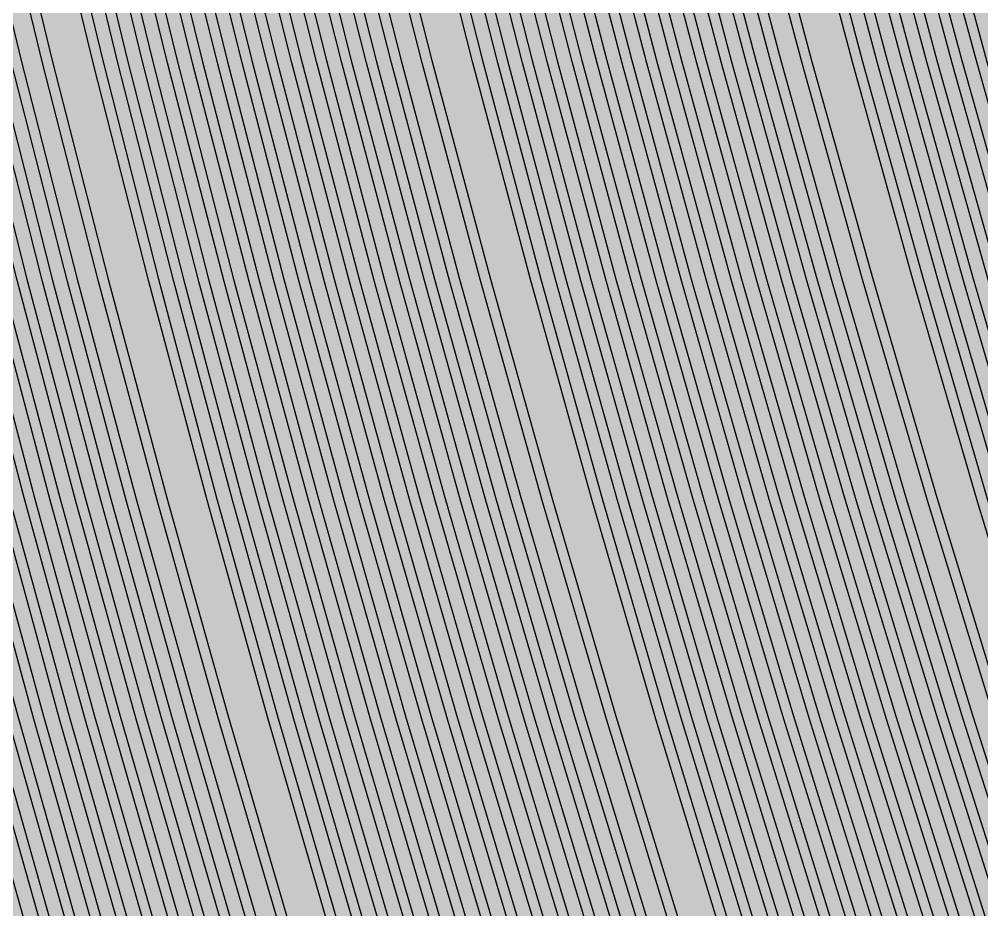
# Model space of a CAD drawing. Header units: metres. Extents: x -7231 to 10969, y -37556 to 1873.
# Drawn here: x 3292.5 to 3486.2, y -1058.2 to -878.9 of the extents above; entities that cross this region are included whole.
import ezdxf

# ---------------------------------------------------------------- set-up
doc = ezdxf.new("R2010")
doc.units = ezdxf.units.M
doc.layers.add('Metal1', color=4, linetype='CONTINUOUS')
doc.layers.add('Polyimide', color=7, linetype='CONTINUOUS')

msp = doc.modelspace()

# ---------------------------------------------------------------- hatches: boundary and pattern name
at = {"layer": 'Polyimide'}
msp.add_hatch(color=7, dxfattribs=at).paths.add_polyline_path([(4065.69, -468), (4066.67, -501.99), (4068.51, -535.99), (4071.41, -569.99), (4075.54, -603.99), (4081.04, -637.99), (4088.01, -671.99), (4096.52, -705.98), (4106.62, -739.98), (4118.33, -773.98), (4131.63, -807.98), (4146.49, -841.98), (4162.87, -875.98), (4180.68, -909.97), (4199.83, -943.97), (4220.22, -977.97), (4241.73, -1011.97), (4264.21, -1045.97), (4287.52, -1079.96), (4311.51, -1113.96), (4336.01, -1147.96), (4360.86, -1181.96), (4385.88, -1215.96), (4410.89, -1249.96), (4435.74, -1283.95), (4460.24, -1317.95), (4484.23, -1351.95), (4507.54, -1385.95), (4530.02, -1419.95), (4551.53, -1453.94), (4571.92, -1487.94), (4591.07, -1521.94), (4608.88, -1555.94), (4625.26, -1589.94), (4640.12, -1623.94), (4653.42, -1657.93), (4665.13, -1691.93), (4675.23, -1725.93), (4683.74, -1759.93), (4690.71, -1793.93), (4696.21, -1827.93), (4700.34, -1861.92), (4703.24, -1895.92), (4705.08, -1929.92), (4706.06, -1963.92), (4706.44, -1997.92), (4706.5, -2031.91), (4706.5, -4793.02), (4709.95, -4838.39), (4720.22, -4882.71), (4737.08, -4924.98), (4760.13, -4964.2), (4788.85, -4999.49), (4822.58, -5030.03), (4860.53, -5055.12), (4901.85, -5074.18), (4901.85, -5074.18), (4970.68, -5105.23), (5034.7, -5145.26), (5092.76, -5193.54), (5143.8, -5249.19), (5186.89, -5311.2), (5221.24, -5378.44), (5246.23, -5449.69), (5261.41, -5523.66), (5266.5, -5599), (5261.41, -5674.34), (5246.23, -5748.31), (5221.24, -5819.56), (5186.89, -5886.8), (5143.8, -5948.81), (5092.76, -6004.46), (5034.7, -6052.74), (4970.68, -6092.77), (4901.85, -6123.82), (4860.53, -6142.88), (4822.58, -6167.97), (4788.85, -6198.51), (4760.13, -6233.8), (4737.08, -6273.02), (4720.22, -6315.29), (4709.95, -6359.61), (4706.5, -6404.98), (4706.5, -9221.52), (4709.95, -9266.88), (4720.22, -9311.21), (4737.08, -9353.47), (4760.13, -9392.7), (4788.85, -9427.98), (4822.58, -9458.52), (4860.53, -9483.61), (4901.85, -9502.67), (4970.68, -9533.72), (5034.7, -9573.75), (5092.76, -9622.03), (5143.8, -9677.68), (5186.89, -9739.69), (5221.24, -9806.94), (5246.23, -9878.19), (5261.41, -9952.16), (5266.5, -10027.49), (5261.41, -10102.83), (5246.23, -10176.8), (5221.24, -10248.05), (5186.89, -10315.3), (5143.8, -10377.31), (5092.76, -10432.96), (5034.7, -10481.24), (4970.68, -10521.27), (4901.85, -10552.32), (4860.53, -10571.38), (4822.58, -10596.46), (4788.85, -10627), (4760.13, -10662.29), (4737.08, -10701.52), (4720.22, -10743.78), (4709.95, -10788.1), (4706.5, -10833.47), (4706.5, -13650.01), (4709.95, -13695.38), (4720.22, -13739.7), (4737.08, -13781.96), (4760.13, -13821.19), (4788.85, -13856.48), (4822.58, -13887.02), (4860.53, -13912.11), (4901.85, -13931.17), (4970.68, -13962.22), (5034.7, -14002.25), (5092.76, -14050.53), (5143.8, -14106.18), (5186.89, -14168.19), (5221.24, -14235.43), (5246.23, -14306.68), (5261.41, -14380.65), (5266.5, -14455.99), (5261.41, -14531.33), (5246.23, -14605.29), (5221.24, -14676.55), (5186.89, -14743.79), (5143.8, -14805.8), (5092.76, -14861.45), (5034.7, -14909.73), (4970.68, -14949.76), (4901.85, -14980.81), (4860.53, -14999.87), (4822.58, -15024.96), (4788.85, -15055.5), (4760.13, -15090.79), (4737.08, -15130.01), (4720.22, -15172.27), (4709.95, -15216.6), (4706.5, -15261.97), (4706.5, -15455.99), (4720.95, -15750.04), (4764.14, -16041.26), (4835.68, -16326.84), (4934.86, -16604.04), (5060.74, -16870.18), (5212.09, -17122.7), (5387.47, -17359.17), (5585.18, -17577.31), (5803.32, -17775.02), (6039.79, -17950.4), (6292.31, -18101.75), (6558.45, -18227.63), (6835.65, -18326.81), (7121.23, -18398.34), (7412.45, -18441.54), (7706.5, -18455.99), (9969.01, -18455.99), (10047.42, -18459.84), (10125.08, -18471.36), (10201.23, -18490.44), (10275.15, -18516.89), (10346.12, -18550.45), (10413.46, -18590.81), (10476.52, -18637.58), (10534.69, -18690.3), (10587.41, -18748.47), (10634.18, -18811.53), (10674.54, -18878.87), (10708.11, -18949.84), (10734.56, -19023.76), (10753.63, -19099.92), (10765.15, -19177.58), (10769.01, -19255.99), (10769.01, -20895.8), (10730.24, -20951.41), (10694.6, -21009.08), (10662.21, -21068.63), (10633.17, -21129.89), (10607.55, -21192.66), (10585.45, -21256.74), (10566.93, -21321.96), (10552.05, -21388.09), (10540.84, -21454.95), (10533.35, -21522.33), (10529.6, -21590.02), (10529.6, -21657.81), (10533.35, -21725.5), (10540.84, -21792.87), (10552.05, -21859.73), (10566.93, -21925.87), (10585.45, -21991.08), (10607.55, -22055.17), (10633.17, -22117.94), (10662.21, -22179.19), (10694.6, -22238.74), (10730.24, -22296.41), (10769.01, -22352.03), (10769.01, -32454.24), (10728.74, -32510.49), (10691.72, -32568.92), (10658.05, -32629.35), (10627.85, -32691.58), (10601.2, -32755.42), (10578.21, -32820.67), (10558.93, -32887.1), (10543.44, -32954.52), (10531.77, -33022.71), (10523.97, -33091.44), (10520.07, -33160.51), (10520.07, -33229.69), (10523.97, -33298.75), (10531.77, -33367.49), (10543.44, -33435.67), (10558.93, -33503.09), (10578.21, -33569.53), (10601.2, -33634.77), (10627.85, -33698.61), (10658.05, -33760.85), (10691.72, -33821.28), (10728.74, -33879.71), (10769.01, -33935.96), (10769.01, -36556), (10765.15, -36634.41), (10753.63, -36712.07), (10734.56, -36788.23), (10708.11, -36862.15), (10674.54, -36933.12), (10634.18, -37000.46), (10587.41, -37063.51), (10534.69, -37121.69), (10476.52, -37174.41), (10413.46, -37221.18), (10346.12, -37261.54), (10275.15, -37295.1), (10201.23, -37321.55), (10125.08, -37340.63), (10047.42, -37352.15), (9969.01, -37356), (-6231.01, -37356), (-6309.42, -37352.15), (-6387.08, -37340.63), (-6463.23, -37321.55), (-6537.15, -37295.1), (-6608.12, -37261.54), (-6675.46, -37221.18), (-6738.52, -37174.41), (-6796.69, -37121.69), (-6849.41, -37063.51), (-6896.18, -37000.46), (-6936.54, -36933.12), (-6970.11, -36862.15), (-6996.56, -36788.23), (-7015.63, -36712.07), (-7027.15, -36634.41), (-7031.01, -36556), (-7031.01, -33936), (-6990.74, -33879.75), (-6953.7, -33821.31), (-6920.03, -33760.88), (-6889.82, -33698.64), (-6863.18, -33634.8), (-6840.18, -33569.55), (-6820.9, -33503.11), (-6805.4, -33435.69), (-6793.74, -33367.49), (-6785.94, -33298.75), (-6782.03, -33229.68), (-6782.03, -33160.5), (-6785.94, -33091.43), (-6793.74, -33022.69), (-6805.4, -32954.5), (-6820.9, -32887.07), (-6840.18, -32820.63), (-6863.18, -32755.39), (-6889.82, -32691.54), (-6920.03, -32629.3), (-6953.7, -32568.87), (-6990.74, -32510.43), (-7031.01, -32454.18), (-7031.01, -22364.83), (-6990.74, -22308.58), (-6953.7, -22250.14), (-6920.03, -22189.71), (-6889.82, -22127.47), (-6863.18, -22063.62), (-6840.18, -21998.38), (-6820.9, -21931.94), (-6805.4, -21864.51), (-6793.74, -21796.32), (-6785.94, -21727.58), (-6782.03, -21658.51), (-6782.03, -21589.33), (-6785.94, -21520.26), (-6793.74, -21451.52), (-6805.4, -21383.32), (-6820.9, -21315.9), (-6840.18, -21249.46), (-6863.18, -21184.21), (-6889.82, -21120.37), (-6920.03, -21058.13), (-6953.7, -20997.7), (-6990.74, -20939.26), (-7031.01, -20883.01), (-7031.01, -19255.99), (-7027.15, -19177.58), (-7015.63, -19099.92), (-6996.56, -19023.76), (-6970.11, -18949.84), (-6936.54, -18878.87), (-6896.18, -18811.53), (-6849.41, -18748.47), (-6796.69, -18690.3), (-6738.52, -18637.58), (-6675.46, -18590.81), (-6608.12, -18550.45), (-6537.15, -18516.89), (-6463.23, -18490.44), (-6387.08, -18471.36), (-6309.42, -18459.84), (-6231.01, -18455.99), (-3968.5, -18455.99), (-3674.45, -18441.54), (-3383.23, -18398.34), (-3097.65, -18326.81), (-2820.45, -18227.63), (-2554.31, -18101.75), (-2301.79, -17950.4), (-2065.32, -17775.02), (-1847.18, -17577.31), (-1649.47, -17359.17), (-1474.09, -17122.7), (-1322.74, -16870.18), (-1196.86, -16604.04), (-1097.68, -16326.84), (-1026.14, -16041.26), (-982.95, -15750.04), (-968.5, -15455.99), (-968.5, -15261.97), (-971.95, -15216.6), (-982.22, -15172.27), (-999.08, -15130.01), (-1022.13, -15090.79), (-1050.85, -15055.5), (-1084.58, -15024.96), (-1122.53, -14999.87), (-1163.85, -14980.81), (-1232.68, -14949.76), (-1296.7, -14909.73), (-1354.76, -14861.45), (-1405.8, -14805.8), (-1448.89, -14743.79), (-1483.24, -14676.55), (-1508.23, -14605.29), (-1523.41, -14531.33), (-1528.5, -14455.99), (-1523.41, -14380.65), (-1508.23, -14306.68), (-1483.24, -14235.43), (-1448.89, -14168.19), (-1405.8, -14106.18), (-1354.76, -14050.53), (-1296.7, -14002.25), (-1232.68, -13962.22), (-1163.85, -13931.17), (-1122.53, -13912.11), (-1084.58, -13887.02), (-1050.85, -13856.48), (-1022.13, -13821.19), (-999.08, -13781.96), (-982.22, -13739.7), (-971.95, -13695.38), (-968.5, -13650.01), (-968.5, -12309.64), (-971.95, -12264.27), (-982.22, -12219.94), (-999.08, -12177.68), (-1022.13, -12138.46), (-1050.85, -12103.17), (-1084.58, -12072.63), (-1122.53, -12047.54), (-1163.85, -12028.48), (-1232.68, -11997.43), (-1296.7, -11957.4), (-1354.76, -11909.12), (-1405.8, -11853.47), (-1448.89, -11791.46), (-1483.24, -11724.22), (-1508.23, -11652.96), (-1523.41, -11579), (-1528.5, -11503.66), (-1523.41, -11428.32), (-1508.23, -11354.35), (-1483.24, -11283.1), (-1448.89, -11215.86), (-1405.8, -11153.85), (-1354.76, -11098.2), (-1296.7, -11049.92), (-1232.68, -11009.89), (-1163.85, -10978.84), (-1122.53, -10959.78), (-1084.58, -10934.69), (-1050.85, -10904.15), (-1022.13, -10868.86), (-999.08, -10829.63), (-982.22, -10787.37), (-971.95, -10743.05), (-968.5, -10697.68), (-968.5, -9357.31), (-971.95, -9311.94), (-982.22, -9267.62), (-999.08, -9225.35), (-1022.13, -9186.13), (-1050.85, -9150.84), (-1084.58, -9120.3), (-1122.53, -9095.21), (-1163.85, -9076.15), (-1163.85, -9076.15), (-1232.68, -9045.1), (-1296.7, -9005.07), (-1354.76, -8956.79), (-1405.8, -8901.14), (-1448.89, -8839.13), (-1483.24, -8771.89), (-1508.23, -8700.64), (-1523.41, -8626.67), (-1528.5, -8551.33), (-1523.41, -8475.99), (-1508.23, -8402.02), (-1483.24, -8330.77), (-1448.89, -8263.53), (-1405.8, -8201.52), (-1354.76, -8145.87), (-1296.7, -8097.59), (-1232.68, -8057.56), (-1163.85, -8026.51), (-1163.85, -8026.51), (-1122.53, -8007.45), (-1084.58, -7982.36), (-1050.85, -7951.82), (-1022.13, -7916.53), (-999.08, -7877.31), (-982.22, -7835.04), (-971.95, -7790.72), (-968.5, -7745.35), (-968.5, -6404.98), (-971.95, -6359.61), (-982.22, -6315.29), (-999.08, -6273.02), (-1022.13, -6233.8), (-1050.85, -6198.51), (-1084.58, -6167.97), (-1122.53, -6142.88), (-1163.85, -6123.82), (-1163.85, -6123.82), (-1232.68, -6092.77), (-1296.7, -6052.74), (-1354.76, -6004.46), (-1405.8, -5948.81), (-1448.89, -5886.8), (-1483.24, -5819.56), (-1508.23, -5748.31), (-1523.41, -5674.34), (-1528.5, -5599), (-1523.41, -5523.66), (-1508.23, -5449.69), (-1483.24, -5378.44), (-1448.89, -5311.2), (-1405.8, -5249.19), (-1354.76, -5193.54), (-1296.7, -5145.26), (-1232.68, -5105.23), (-1163.85, -5074.18), (-1163.85, -5074.18), (-1122.53, -5055.12), (-1084.58, -5030.03), (-1050.85, -4999.49), (-1022.13, -4964.2), (-999.08, -4924.98), (-982.22, -4882.71), (-971.95, -4838.39), (-968.5, -4793.02), (-968.5, -2031.91), (-968.44, -1997.92), (-968.06, -1963.92), (-967.05, -1929.92), (-965.18, -1895.92), (-962.22, -1861.92), (-958.01, -1827.93), (-952.41, -1793.93), (-945.31, -1759.93), (-936.64, -1725.93), (-926.35, -1691.93), (-914.43, -1657.93), (-900.88, -1623.94), (-885.74, -1589.94), (-869.05, -1555.94), (-850.91, -1521.94), (-831.4, -1487.94), (-810.63, -1453.94), (-788.72, -1419.95), (-765.82, -1385.95), (-742.07, -1351.95), (-717.63, -1317.95), (-692.67, -1283.95), (-667.36, -1249.96), (-641.88, -1215.96), (-616.39, -1181.96), (-591.08, -1147.96), (-566.12, -1113.96), (-541.68, -1079.96), (-517.93, -1045.97), (-495.03, -1011.97), (-473.12, -977.97), (-452.35, -943.97), (-432.84, -909.97), (-414.7, -875.98), (-398.01, -841.98), (-382.87, -807.98), (-369.32, -773.98), (-357.4, -739.98), (-347.11, -705.98), (-338.44, -671.99), (-331.34, -637.99), (-325.74, -603.99), (-321.53, -569.99), (-318.57, -535.99), (-316.7, -501.99), (-315.69, -468), (-315.31, -434), (-315.25, -400), (-315.25, 401), (-315.25, 451), (-315.25, 1644), (-270.25, 1644), (-270.03, 1637.13), (-269.35, 1630.29), (-268.23, 1623.52), (-266.67, 1616.82), (-264.68, 1610.25), (-262.26, 1603.82), (-259.42, 1597.56), (-256.18, 1591.5), (-252.55, 1585.67), (-248.55, 1580.08), (-244.19, 1574.77), (-239.5, 1569.75), (-234.48, 1565.06), (-229.17, 1560.7), (-223.58, 1556.7), (-217.75, 1553.07), (-211.69, 1549.83), (-205.43, 1546.99), (-199, 1544.57), (-192.43, 1542.58), (-185.73, 1541.02), (-178.96, 1539.9), (-172.12, 1539.22), (-165.25, 1539), (-158.38, 1539.22), (-151.54, 1539.9), (-144.77, 1541.02), (-138.07, 1542.58), (-131.5, 1544.57), (-125.07, 1546.99), (-118.81, 1549.83), (-112.75, 1553.07), (-106.92, 1556.7), (-101.33, 1560.7), (-96.02, 1565.06), (-91, 1569.75), (-86.31, 1574.77), (-81.95, 1580.08), (-77.95, 1585.67), (-74.32, 1591.5), (-71.08, 1597.56), (-68.24, 1603.82), (-65.82, 1610.25), (-63.83, 1616.82), (-62.27, 1623.52), (-61.15, 1630.29), (-60.47, 1637.13), (-60.25, 1644), (1853, 1644), (1853, 1573), (3815.25, 1573), (3815.46, 1579.54), (3816.11, 1586.05), (3817.17, 1592.51), (3818.66, 1598.88), (3820.56, 1605.14), (3822.86, 1611.27), (3825.56, 1617.23), (3828.65, 1623), (3832.1, 1628.56), (3835.91, 1633.88), (3840.07, 1638.93), (3844.54, 1643.71), (3849.32, 1648.18), (3854.37, 1652.34), (3859.69, 1656.15), (3865.25, 1659.6), (3871.02, 1662.69), (3876.98, 1665.39), (3883.11, 1667.69), (3889.37, 1669.59), (3895.74, 1671.08), (3902.2, 1672.14), (3908.71, 1672.79), (3915.25, 1673), (3921.79, 1672.79), (3928.3, 1672.14), (3934.76, 1671.08), (3941.13, 1669.59), (3947.39, 1667.69), (3953.52, 1665.39), (3959.48, 1662.69), (3965.25, 1659.6), (3970.81, 1656.15), (3976.13, 1652.34), (3981.18, 1648.18), (3985.96, 1643.71), (3990.43, 1638.93), (3994.59, 1633.88), (3998.4, 1628.56), (4001.85, 1623), (4004.94, 1617.23), (4007.64, 1611.27), (4009.94, 1605.14), (4011.84, 1598.88), (4013.33, 1592.51), (4014.39, 1586.05), (4015.04, 1579.54), (4015.25, 1573), (4065.25, 1573), (4065.25, 451), (4065.25, 401), (4065.25, -400), (4065.31, -434), (4065.69, -468)])

# ---------------------------------------------------------------- linework, layer by layer
at = {"layer": 'Metal1'}
for points in [[(3189.64, -403.09), (3195.16, -447.1), (3201.18, -491.11), (3207.68, -535.12), (3214.68, -579.12), (3222.19, -623.13), (3230.19, -667.14), (3238.7, -711.15), (3247.72, -755.16), (3257.26, -799.16), (3267.32, -843.17), (3277.9, -887.18), (3289, -931.19), (3300.65, -975.2), (3312.83, -1019.2), (3325.55, -1063.21), (3338.82, -1107.22), (3352.65, -1151.23), (3367.05, -1195.24), (3382.01, -1239.24), (3397.55, -1283.25), (3413.67, -1327.26), (3430.38, -1371.27), (3447.68, -1415.28)], [(3451.56, -1416.02), (3434.17, -1371.99), (3417.38, -1327.96), (3401.18, -1283.93), (3385.57, -1239.9), (3370.54, -1195.87), (3356.08, -1151.84), (3342.18, -1107.81), (3328.84, -1063.78), (3316.05, -1019.75), (3303.82, -975.72), (3292.12, -931.69), (3280.96, -887.66), (3270.33, -843.63), (3260.22, -799.6), (3250.64, -755.57), (3241.58, -711.54), (3233.02, -667.51), (3224.98, -623.48), (3217.44, -579.45), (3210.41, -535.42), (3203.87, -491.39), (3197.83, -447.36), (3192.28, -403.33)], [(3194.27, -403.09), (3199.81, -447.1), (3205.85, -491.11), (3212.38, -535.11), (3219.42, -579.12), (3226.95, -623.13), (3234.99, -667.14), (3243.54, -711.15), (3252.6, -755.15), (3262.18, -799.16), (3272.27, -843.17), (3282.9, -887.18), (3294.05, -931.19), (3305.75, -975.2), (3317.98, -1019.2), (3330.76, -1063.21), (3344.09, -1107.22), (3357.98, -1151.23), (3372.43, -1195.24), (3387.46, -1239.24), (3403.06, -1283.25), (3419.25, -1327.26), (3436.03, -1371.27), (3453.42, -1415.28)], [(3190.52, -447.1), (3196.5, -491.11), (3202.98, -535.12), (3209.95, -579.12), (3217.42, -623.13), (3225.39, -667.14), (3233.87, -711.15), (3242.85, -755.16), (3252.35, -799.16), (3262.36, -843.17), (3272.89, -887.18), (3283.95, -931.19), (3295.54, -975.2), (3307.67, -1019.21), (3320.34, -1063.21), (3333.56, -1107.22), (3347.33, -1151.23), (3361.66, -1195.24), (3376.56, -1239.25), (3392.03, -1283.25), (3408.08, -1327.26), (3424.72, -1371.27), (3441.95, -1415.28)], [(3445.83, -1416.02), (3428.51, -1371.99), (3411.79, -1327.96), (3395.66, -1283.93), (3380.12, -1239.9), (3365.15, -1195.87), (3350.75, -1151.84), (3336.91, -1107.81), (3323.63, -1063.78), (3310.9, -1019.75), (3298.71, -975.72), (3287.07, -931.69), (3275.95, -887.66), (3265.37, -843.63), (3255.31, -799.6), (3245.77, -755.57), (3236.74, -711.54), (3228.22, -667.51), (3220.22, -623.48), (3212.71, -579.45), (3205.7, -535.42), (3199.2, -491.39), (3193.18, -447.36)], [(3434.36, -1416.02), (3417.19, -1371.99), (3400.62, -1327.96), (3384.63, -1283.93), (3369.22, -1239.9), (3354.38, -1195.87), (3340.1, -1151.84), (3326.38, -1107.81), (3313.21, -1063.78), (3300.59, -1019.75), (3288.51, -975.72), (3276.96, -931.69), (3265.95, -887.66), (3255.45, -843.63), (3245.48, -799.6), (3236.02, -755.57), (3227.07, -711.54), (3218.63, -667.51), (3210.69, -623.48), (3203.25, -579.45), (3196.3, -535.42), (3189.85, -491.39)], [(3191.83, -491.11), (3198.28, -535.12), (3205.22, -579.12), (3212.66, -623.13), (3220.59, -667.14), (3229.03, -711.15), (3237.98, -755.16), (3247.43, -799.17), (3257.4, -843.17), (3267.89, -887.18), (3278.9, -931.19), (3290.44, -975.2), (3302.52, -1019.21), (3315.13, -1063.21), (3328.29, -1107.22), (3342.01, -1151.23), (3356.27, -1195.24), (3371.11, -1239.25), (3386.51, -1283.25), (3402.49, -1327.26), (3419.06, -1371.27), (3436.22, -1415.28)], [(3440.09, -1416.02), (3422.85, -1371.99), (3406.2, -1327.96), (3390.15, -1283.93), (3374.67, -1239.9), (3359.76, -1195.87), (3345.42, -1151.84), (3331.65, -1107.81), (3318.42, -1063.78), (3305.75, -1019.75), (3293.61, -975.72), (3282.02, -931.69), (3270.95, -887.66), (3260.41, -843.63), (3250.39, -799.6), (3240.89, -755.57), (3231.9, -711.54), (3223.43, -667.51), (3215.45, -623.48), (3207.98, -579.45), (3201, -535.42), (3194.52, -491.39)], [(3188.88, -535.12), (3195.76, -579.13), (3203.13, -623.13), (3211, -667.14), (3219.36, -711.15), (3228.23, -755.16), (3237.6, -799.17), (3247.49, -843.18), (3257.88, -887.18), (3268.8, -931.19), (3280.24, -975.2), (3292.21, -1019.21), (3304.72, -1063.22), (3317.76, -1107.22), (3331.36, -1151.23), (3345.5, -1195.24), (3360.21, -1239.25), (3375.48, -1283.26), (3391.32, -1327.27), (3407.74, -1371.27), (3424.75, -1415.28)], [(3428.63, -1416.02), (3411.53, -1371.99), (3395.03, -1327.96), (3379.11, -1283.93), (3363.76, -1239.9), (3348.99, -1195.87), (3334.77, -1151.84), (3321.12, -1107.81), (3308.01, -1063.78), (3295.44, -1019.75), (3283.41, -975.72), (3271.91, -931.69), (3260.94, -887.66), (3250.49, -843.63), (3240.56, -799.6), (3231.14, -755.57), (3222.23, -711.54), (3213.83, -667.51), (3205.92, -623.48), (3198.51, -579.45), (3191.6, -535.42)], [(3193.58, -535.12), (3200.49, -579.13), (3207.89, -623.13), (3215.8, -667.14), (3224.2, -711.15), (3233.1, -755.16), (3242.52, -799.17), (3252.44, -843.17), (3262.89, -887.18), (3273.85, -931.19), (3285.34, -975.2), (3297.37, -1019.21), (3309.93, -1063.22), (3323.03, -1107.22), (3336.68, -1151.23), (3350.89, -1195.24), (3365.66, -1239.25), (3380.99, -1283.26), (3396.91, -1327.26), (3413.4, -1371.27), (3430.49, -1415.28)], [(3457.3, -1416.02), (3439.83, -1371.99), (3422.97, -1327.96), (3406.7, -1283.93), (3391.02, -1239.9), (3375.92, -1195.87), (3361.4, -1151.84), (3347.44, -1107.81), (3334.05, -1063.78), (3321.21, -1019.75), (3308.92, -975.72), (3297.17, -931.69), (3285.96, -887.66), (3275.29, -843.63), (3265.14, -799.6), (3255.51, -755.57), (3246.41, -711.54), (3237.82, -667.51), (3229.74, -623.48), (3222.17, -579.45), (3215.11, -535.42)], [(3217.08, -535.11), (3224.15, -579.12), (3231.71, -623.13), (3239.79, -667.14), (3248.37, -711.15), (3257.47, -755.15), (3267.09, -799.16), (3277.23, -843.17), (3287.9, -887.18), (3299.11, -931.19), (3310.85, -975.19), (3323.13, -1019.2), (3335.97, -1063.21), (3349.35, -1107.22), (3363.3, -1151.23), (3377.82, -1195.23), (3392.91, -1239.24), (3408.58, -1283.25), (3424.84, -1327.26), (3441.69, -1371.27), (3459.15, -1415.27)], [(3463.03, -1416.02), (3445.49, -1371.99), (3428.56, -1327.96), (3412.22, -1283.93), (3396.47, -1239.9), (3381.31, -1195.87), (3366.73, -1151.84), (3352.71, -1107.81), (3339.26, -1063.78), (3326.36, -1019.75), (3314.02, -975.72), (3302.22, -931.69), (3290.97, -887.66), (3280.24, -843.63), (3270.05, -799.6), (3260.39, -755.57), (3251.25, -711.54), (3242.62, -667.51), (3234.51, -623.48), (3226.91, -579.45), (3219.81, -535.42)], [(3221.79, -535.11), (3228.88, -579.12), (3236.48, -623.13), (3244.59, -667.14), (3253.21, -711.15), (3262.34, -755.15), (3272, -799.16), (3282.19, -843.17), (3292.91, -887.18), (3304.16, -931.19), (3315.95, -975.19), (3328.29, -1019.2), (3341.17, -1063.21), (3354.62, -1107.22), (3368.63, -1151.22), (3383.21, -1195.23), (3398.36, -1239.24), (3414.1, -1283.25), (3430.43, -1327.26), (3447.35, -1371.26), (3464.88, -1415.27)], [(3469.52, -1416.02), (3451.95, -1371.99), (3434.99, -1327.96), (3418.63, -1283.93), (3402.85, -1239.9), (3387.67, -1195.87), (3373.06, -1151.84), (3359.02, -1107.81), (3345.54, -1063.78), (3332.62, -1019.75), (3320.26, -975.72), (3308.44, -931.69), (3297.17, -887.66), (3286.43, -843.63), (3276.22, -799.6), (3266.54, -755.57), (3257.38, -711.54), (3248.74, -667.51), (3240.61, -623.48), (3233, -579.45), (3225.89, -535.42)], [(3227.87, -535.11), (3234.97, -579.12), (3242.58, -623.13), (3250.7, -667.14), (3259.34, -711.14), (3268.49, -755.15), (3278.17, -799.16), (3288.37, -843.17), (3299.11, -887.18), (3310.38, -931.18), (3322.19, -975.19), (3334.55, -1019.2), (3347.46, -1063.21), (3360.93, -1107.22), (3374.96, -1151.22), (3389.56, -1195.23), (3404.74, -1239.24), (3420.51, -1283.25), (3436.86, -1327.26), (3453.82, -1371.26), (3471.38, -1415.27)], [(3478.55, -1416.02), (3461.1, -1371.99), (3444.25, -1327.96), (3428, -1283.93), (3412.33, -1239.9), (3397.25, -1195.87), (3382.74, -1151.84), (3368.79, -1107.81), (3355.41, -1063.78), (3342.58, -1019.75), (3330.3, -975.72), (3318.56, -931.69), (3307.36, -887.66), (3296.69, -843.63), (3286.56, -799.6), (3276.94, -755.57), (3267.84, -711.54), (3259.26, -667.51), (3251.19, -623.48), (3243.63, -579.45), (3236.57, -535.42)], [(3238.54, -535.11), (3245.6, -579.12), (3253.16, -623.13), (3261.23, -667.14), (3269.8, -711.15), (3278.9, -755.15), (3288.51, -799.16), (3298.64, -843.17), (3309.3, -887.18), (3320.5, -931.19), (3332.23, -975.19), (3344.5, -1019.2), (3357.32, -1063.21), (3370.7, -1107.22), (3384.64, -1151.23), (3399.14, -1195.23), (3414.22, -1239.24), (3429.88, -1283.25), (3446.12, -1327.26), (3462.96, -1371.27), (3480.4, -1415.27)], [(3484.28, -1416.02), (3466.76, -1371.99), (3449.84, -1327.96), (3433.52, -1283.93), (3417.78, -1239.9), (3402.63, -1195.87), (3388.06, -1151.84), (3374.06, -1107.81), (3360.62, -1063.78), (3347.73, -1019.75), (3335.4, -975.72), (3323.61, -931.69), (3312.36, -887.66), (3301.65, -843.63), (3291.47, -799.6), (3281.81, -755.57), (3272.68, -711.54), (3264.06, -667.51), (3255.96, -623.48), (3248.36, -579.45), (3241.27, -535.42)], [(3243.25, -535.11), (3250.33, -579.12), (3257.92, -623.13), (3266.03, -667.14), (3274.64, -711.15), (3283.77, -755.15), (3293.42, -799.16), (3303.6, -843.17), (3314.31, -887.18), (3325.55, -931.19), (3337.33, -975.19), (3349.65, -1019.2), (3362.53, -1063.21), (3375.97, -1107.22), (3389.96, -1151.22), (3404.53, -1195.23), (3419.67, -1239.24), (3435.39, -1283.25), (3451.71, -1327.26), (3468.62, -1371.26), (3486.14, -1415.27)], [(3490.02, -1416.02), (3472.42, -1371.99), (3455.43, -1327.96), (3439.03, -1283.93), (3423.23, -1239.9), (3408.02, -1195.87), (3393.39, -1151.84), (3379.32, -1107.81), (3365.82, -1063.78), (3352.89, -1019.75), (3340.5, -975.72), (3328.66, -931.69), (3317.37, -887.66), (3306.61, -843.63), (3296.39, -799.6), (3286.69, -755.57), (3277.51, -711.54), (3268.86, -667.51), (3260.72, -623.48), (3253.09, -579.45), (3245.97, -535.42)], [(3247.95, -535.11), (3255.06, -579.12), (3262.69, -623.13), (3270.82, -667.14), (3279.47, -711.14), (3288.64, -755.15), (3298.34, -799.16), (3308.56, -843.17), (3319.31, -887.18), (3330.6, -931.18), (3342.43, -975.19), (3354.81, -1019.2), (3367.74, -1063.21), (3381.23, -1107.22), (3395.29, -1151.22), (3409.92, -1195.23), (3425.12, -1239.24), (3440.91, -1283.25), (3457.3, -1327.26), (3474.28, -1371.26), (3491.87, -1415.27)], [(3495.75, -1416.03), (3478.08, -1372), (3461.01, -1327.97), (3444.55, -1283.94), (3428.69, -1239.91), (3413.41, -1195.87), (3398.71, -1151.84), (3384.59, -1107.81), (3371.03, -1063.78), (3358.04, -1019.75), (3345.6, -975.72), (3333.71, -931.69), (3322.37, -887.66), (3311.57, -843.63), (3301.3, -799.6), (3291.56, -755.57), (3282.35, -711.54), (3273.66, -667.51), (3265.48, -623.48), (3257.82, -579.45), (3250.67, -535.42)], [(3252.65, -535.11), (3259.8, -579.12), (3267.45, -623.13), (3275.62, -667.14), (3284.31, -711.14), (3293.52, -755.15), (3303.25, -799.16), (3313.51, -843.17), (3324.31, -887.18), (3335.65, -931.18), (3347.53, -975.19), (3359.96, -1019.2), (3372.95, -1063.21), (3386.5, -1107.21), (3400.61, -1151.22), (3415.3, -1195.23), (3430.57, -1239.24), (3446.43, -1283.25), (3462.88, -1327.25), (3479.94, -1371.26), (3497.6, -1415.27)], [(3501.48, -1416.03), (3483.74, -1372), (3466.6, -1327.97), (3450.07, -1283.94), (3434.14, -1239.91), (3418.8, -1195.88), (3404.04, -1151.85), (3389.85, -1107.82), (3376.24, -1063.79), (3363.19, -1019.75), (3350.7, -975.72), (3338.77, -931.69), (3327.38, -887.66), (3316.53, -843.63), (3306.22, -799.6), (3296.44, -755.57), (3287.18, -711.54), (3278.46, -667.51), (3270.25, -623.48), (3262.56, -579.45), (3255.38, -535.42)], [(3257.35, -535.11), (3264.53, -579.12), (3272.22, -623.13), (3280.42, -667.14), (3289.14, -711.14), (3298.39, -755.15), (3308.17, -799.16), (3318.47, -843.17), (3329.32, -887.17), (3340.7, -931.18), (3352.63, -975.19), (3365.11, -1019.2), (3378.16, -1063.21), (3391.76, -1107.21), (3405.94, -1151.22), (3420.69, -1195.23), (3436.02, -1239.24), (3451.95, -1283.24), (3468.47, -1327.25), (3485.6, -1371.26), (3503.33, -1415.27)], [(3507.22, -1416.03), (3489.4, -1372), (3472.19, -1327.97), (3455.59, -1283.94), (3439.59, -1239.91), (3424.18, -1195.88), (3409.36, -1151.85), (3395.12, -1107.82), (3381.45, -1063.79), (3368.35, -1019.76), (3355.81, -975.73), (3343.82, -931.7), (3332.38, -887.67), (3321.49, -843.63), (3311.13, -799.6), (3301.31, -755.57), (3292.02, -711.54), (3283.25, -667.51), (3275.01, -623.48), (3267.29, -579.45), (3260.08, -535.42)], [(3262.05, -535.11), (3269.26, -579.12), (3276.98, -623.13), (3285.22, -667.13), (3293.98, -711.14), (3303.26, -755.15), (3313.08, -799.16), (3323.43, -843.17), (3334.32, -887.17), (3345.75, -931.18), (3357.73, -975.19), (3370.27, -1019.2), (3383.36, -1063.2), (3397.03, -1107.21), (3411.26, -1151.22), (3426.07, -1195.23), (3441.47, -1239.24), (3457.46, -1283.24), (3474.06, -1327.25), (3491.25, -1371.26), (3509.07, -1415.27)], [(3512.95, -1416.03), (3495.06, -1372), (3477.78, -1327.97), (3461.11, -1283.94), (3445.04, -1239.91), (3429.57, -1195.88), (3414.69, -1151.85), (3400.39, -1107.82), (3386.66, -1063.79), (3373.5, -1019.76), (3360.91, -975.73), (3348.87, -931.7), (3337.38, -887.67), (3326.44, -843.64), (3316.05, -799.61), (3306.18, -755.57), (3296.85, -711.54), (3288.05, -667.51), (3279.78, -623.48), (3272.02, -579.45), (3264.78, -535.42)], [(3266.75, -535.11), (3273.99, -579.12), (3281.74, -623.13), (3290.02, -667.13), (3298.81, -711.14), (3308.14, -755.15), (3317.99, -799.16), (3328.39, -843.16), (3339.32, -887.17), (3350.8, -931.18), (3362.83, -975.19), (3375.42, -1019.2), (3388.57, -1063.2), (3402.29, -1107.21), (3416.59, -1151.22), (3431.46, -1195.23), (3446.92, -1239.23), (3462.98, -1283.24), (3479.64, -1327.25), (3496.91, -1371.26), (3514.8, -1415.27)], [(3518.69, -1416.03), (3500.71, -1372), (3483.36, -1327.97), (3466.63, -1283.94), (3450.49, -1239.91), (3434.96, -1195.88), (3420.01, -1151.85), (3405.65, -1107.82), (3391.87, -1063.79), (3378.66, -1019.76), (3366.01, -975.73), (3353.92, -931.7), (3342.39, -887.67), (3331.4, -843.64), (3320.96, -799.61), (3311.06, -755.58), (3301.69, -711.55), (3292.85, -667.52), (3284.54, -623.48), (3276.75, -579.45), (3269.48, -535.42)], [(3271.46, -535.11), (3278.72, -579.12), (3286.51, -623.13), (3294.82, -667.13), (3303.65, -711.14), (3313.01, -755.15), (3322.91, -799.16), (3333.35, -843.16), (3344.32, -887.17), (3355.85, -931.18), (3367.93, -975.19), (3380.57, -1019.19), (3393.78, -1063.2), (3407.56, -1107.21), (3421.91, -1151.22), (3436.85, -1195.23), (3452.37, -1239.23), (3468.5, -1283.24), (3485.23, -1327.25), (3502.57, -1371.26), (3520.53, -1415.26)], [(3524.42, -1416.03), (3506.37, -1372), (3488.95, -1327.97), (3472.14, -1283.94), (3455.94, -1239.91), (3440.34, -1195.88), (3425.34, -1151.85), (3410.92, -1107.82), (3397.08, -1063.79), (3383.81, -1019.76), (3371.11, -975.73), (3358.97, -931.7), (3347.39, -887.67), (3336.36, -843.64), (3325.88, -799.61), (3315.93, -755.58), (3306.53, -711.55), (3297.65, -667.52), (3289.3, -623.49), (3281.48, -579.46), (3274.18, -535.42)], [(3276.16, -535.11), (3283.45, -579.12), (3291.27, -623.12), (3299.61, -667.13), (3308.48, -711.14), (3317.89, -755.15), (3327.82, -799.16), (3338.3, -843.16), (3349.33, -887.17), (3360.9, -931.18), (3373.04, -975.19), (3385.73, -1019.19), (3398.99, -1063.2), (3412.82, -1107.21), (3427.23, -1151.22), (3442.23, -1195.22), (3457.83, -1239.23), (3474.02, -1283.24), (3490.82, -1327.25), (3508.23, -1371.26), (3526.27, -1415.26)], [(3530.15, -1416.03), (3512.03, -1372), (3494.54, -1327.97), (3477.66, -1283.94), (3461.4, -1239.91), (3445.73, -1195.88), (3430.66, -1151.85), (3416.18, -1107.82), (3402.29, -1063.79), (3388.96, -1019.76), (3376.21, -975.73), (3364.02, -931.7), (3352.39, -887.67), (3341.32, -843.64), (3330.79, -799.61), (3320.81, -755.58), (3311.36, -711.55), (3302.45, -667.52), (3294.07, -623.49), (3286.22, -579.46), (3278.88, -535.43)], [(3280.86, -535.11), (3288.19, -579.12), (3296.04, -623.12), (3304.41, -667.13), (3313.32, -711.14), (3322.76, -755.15), (3332.74, -799.15), (3343.26, -843.16), (3354.33, -887.17), (3365.95, -931.18), (3378.14, -975.18), (3390.88, -1019.19), (3404.2, -1063.2), (3418.09, -1107.21), (3432.56, -1151.22), (3447.62, -1195.22), (3463.28, -1239.23), (3479.53, -1283.24), (3496.4, -1327.25), (3513.89, -1371.25), (3532, -1415.26)], [(3535.89, -1416.04), (3517.69, -1372.01), (3500.13, -1327.97), (3483.18, -1283.94), (3466.85, -1239.91), (3451.12, -1195.88), (3435.99, -1151.85), (3421.45, -1107.82), (3407.49, -1063.79), (3394.12, -1019.76), (3381.31, -975.73), (3369.08, -931.7), (3357.4, -887.67), (3346.28, -843.64), (3335.71, -799.61), (3325.68, -755.58), (3316.2, -711.55), (3307.25, -667.52), (3298.83, -623.49), (3290.95, -579.46), (3283.59, -535.43)], [(3285.56, -535.11), (3292.92, -579.12), (3300.8, -623.12), (3309.21, -667.13), (3318.15, -711.14), (3327.63, -755.15), (3337.65, -799.15), (3348.22, -843.16), (3359.33, -887.17), (3371.01, -931.18), (3383.24, -975.18), (3396.04, -1019.19), (3409.4, -1063.2), (3423.35, -1107.21), (3437.88, -1151.21), (3453.01, -1195.22), (3468.73, -1239.23), (3485.05, -1283.24), (3501.99, -1327.24), (3519.55, -1371.25), (3537.73, -1415.26)], [(3541.62, -1416.04), (3523.35, -1372.01), (3505.71, -1327.98), (3488.7, -1283.95), (3472.3, -1239.92), (3456.51, -1195.88), (3441.31, -1151.85), (3426.71, -1107.82), (3412.7, -1063.79), (3399.27, -1019.76), (3386.42, -975.73), (3374.13, -931.7), (3362.4, -887.67), (3351.24, -843.64), (3340.62, -799.61), (3330.55, -755.58), (3321.03, -711.55), (3312.05, -667.52), (3303.6, -623.49), (3295.68, -579.46), (3288.29, -535.43)], [(3290.26, -535.11), (3297.65, -579.11), (3305.56, -623.12), (3314.01, -667.13), (3322.99, -711.14), (3332.51, -755.14), (3342.57, -799.15), (3353.18, -843.16), (3364.34, -887.17), (3376.06, -931.18), (3388.34, -975.18), (3401.19, -1019.19), (3414.61, -1063.2), (3428.62, -1107.21), (3443.21, -1151.21), (3458.39, -1195.22), (3474.18, -1239.23), (3490.57, -1283.24), (3507.58, -1327.24), (3525.2, -1371.25), (3543.46, -1415.26)], [(3547.36, -1416.04), (3529.01, -1372.01), (3511.3, -1327.98), (3494.22, -1283.95), (3477.75, -1239.92), (3461.89, -1195.89), (3446.64, -1151.86), (3431.98, -1107.82), (3417.91, -1063.79), (3404.43, -1019.76), (3391.52, -975.73), (3379.18, -931.7), (3367.41, -887.67), (3356.19, -843.64), (3345.54, -799.61), (3335.43, -755.58), (3325.87, -711.55), (3316.85, -667.52), (3308.36, -623.49), (3300.41, -579.46), (3292.99, -535.43)], [(3294.96, -535.11), (3302.38, -579.11), (3310.33, -623.12), (3318.81, -667.13), (3327.82, -711.14), (3337.38, -755.14), (3347.48, -799.15), (3358.13, -843.16), (3369.34, -887.17), (3381.11, -931.17), (3393.44, -975.18), (3406.34, -1019.19), (3419.82, -1063.2), (3433.88, -1107.2), (3448.53, -1151.21), (3463.78, -1195.22), (3479.63, -1239.23), (3496.09, -1283.23), (3513.16, -1327.24), (3530.86, -1371.25), (3549.2, -1415.26)], [(3553.85, -1416.04), (3535.48, -1372.01), (3517.74, -1327.98), (3500.62, -1283.95), (3484.13, -1239.92), (3468.25, -1195.89), (3452.97, -1151.86), (3438.29, -1107.83), (3424.2, -1063.79), (3410.69, -1019.76), (3397.76, -975.73), (3385.4, -931.7), (3373.61, -887.67), (3362.38, -843.64), (3351.7, -799.61), (3341.58, -755.58), (3332, -711.55), (3322.96, -667.52), (3314.47, -623.49), (3306.5, -579.46), (3299.07, -535.43)], [(3301.04, -535.11), (3308.47, -579.11), (3316.43, -623.12), (3324.93, -667.13), (3333.96, -711.14), (3343.53, -755.14), (3353.65, -799.15), (3364.32, -843.16), (3375.54, -887.17), (3387.33, -931.17), (3399.68, -975.18), (3412.6, -1019.19), (3426.1, -1063.2), (3440.19, -1107.2), (3454.86, -1151.21), (3470.13, -1195.22), (3486.01, -1239.23), (3502.49, -1283.23), (3519.6, -1327.24), (3537.33, -1371.25), (3555.69, -1415.26)], [(3562.87, -1416.04), (3544.62, -1372.01), (3527, -1327.98), (3510, -1283.95), (3493.61, -1239.91), (3477.83, -1195.88), (3462.65, -1151.85), (3448.06, -1107.82), (3434.06, -1063.79), (3420.64, -1019.76), (3407.8, -975.73), (3395.52, -931.7), (3383.8, -887.67), (3372.64, -843.64), (3362.04, -799.61), (3351.98, -755.58), (3342.46, -711.55), (3333.49, -667.52), (3325.04, -623.49), (3317.13, -579.46), (3309.75, -535.43)], [(3311.72, -535.11), (3319.1, -579.11), (3327.01, -623.12), (3335.45, -667.13), (3344.42, -711.14), (3353.93, -755.15), (3363.99, -799.15), (3374.59, -843.16), (3385.74, -887.17), (3397.45, -931.18), (3409.72, -975.18), (3422.56, -1019.19), (3435.97, -1063.2), (3449.96, -1107.21), (3464.54, -1151.21), (3479.72, -1195.22), (3495.49, -1239.23), (3511.87, -1283.24), (3528.86, -1327.24), (3546.47, -1371.25), (3564.72, -1415.26)], [(3568.61, -1416.04), (3550.28, -1372.01), (3532.58, -1327.98), (3515.51, -1283.95), (3499.06, -1239.92), (3483.22, -1195.89), (3467.97, -1151.85), (3453.33, -1107.82), (3439.27, -1063.79), (3425.8, -1019.76), (3412.9, -975.73), (3400.57, -931.7), (3388.81, -887.67), (3377.6, -843.64), (3366.95, -799.61), (3356.85, -755.58), (3347.3, -711.55), (3338.29, -667.52), (3329.81, -623.49), (3321.86, -579.46), (3314.45, -535.43)], [(3316.42, -535.11), (3323.83, -579.11), (3331.77, -623.12), (3340.25, -667.13), (3349.26, -711.14), (3358.81, -755.14), (3368.9, -799.15), (3379.54, -843.16), (3390.74, -887.17), (3402.5, -931.17), (3414.82, -975.18), (3427.71, -1019.19), (3441.18, -1063.2), (3455.23, -1107.2), (3469.87, -1151.21), (3485.1, -1195.22), (3500.94, -1239.23), (3517.38, -1283.23), (3534.44, -1327.24), (3552.13, -1371.25), (3570.45, -1415.26)], [(3574.34, -1416.04), (3555.94, -1372.01), (3538.17, -1327.98), (3521.03, -1283.95), (3504.51, -1239.92), (3488.6, -1195.89), (3473.3, -1151.86), (3458.59, -1107.83), (3444.48, -1063.79), (3430.95, -1019.76), (3418, -975.73), (3405.62, -931.7), (3393.81, -887.67), (3382.56, -843.64), (3371.87, -799.61), (3361.73, -755.58), (3352.13, -711.55), (3343.08, -667.52), (3334.57, -623.49), (3326.6, -579.46), (3319.15, -535.43)], [(3321.13, -535.11), (3328.57, -579.11), (3336.54, -623.12), (3345.05, -667.13), (3354.09, -711.14), (3363.68, -755.14), (3373.81, -799.15), (3384.5, -843.16), (3395.74, -887.17), (3407.55, -931.17), (3419.92, -975.18), (3432.86, -1019.19), (3446.39, -1063.2), (3460.49, -1107.2), (3475.19, -1151.21), (3490.49, -1195.22), (3506.39, -1239.23), (3522.9, -1283.23), (3540.03, -1327.24), (3557.79, -1371.25), (3576.18, -1415.26)], [(3580.08, -1416.04), (3561.6, -1372.01), (3543.76, -1327.98), (3526.55, -1283.95), (3509.96, -1239.92), (3493.99, -1195.89), (3478.62, -1151.86), (3463.86, -1107.83), (3449.69, -1063.8), (3436.1, -1019.77), (3423.1, -975.73), (3410.67, -931.7), (3398.81, -887.67), (3387.52, -843.64), (3376.78, -799.61), (3366.6, -755.58), (3356.97, -711.55), (3347.88, -667.52), (3339.34, -623.49), (3331.33, -579.46), (3323.85, -535.43)], [(3325.83, -535.11), (3333.3, -579.11), (3341.3, -623.12), (3349.84, -667.13), (3358.93, -711.14), (3368.55, -755.14), (3378.73, -799.15), (3389.46, -843.16), (3400.75, -887.16), (3412.6, -931.17), (3425.02, -975.18), (3438.02, -1019.19), (3451.6, -1063.19), (3465.76, -1107.2), (3480.52, -1151.21), (3495.87, -1195.22), (3511.84, -1239.22), (3528.42, -1283.23), (3545.62, -1327.24), (3563.45, -1371.25), (3581.92, -1415.26)], [(3585.81, -1416.04), (3567.26, -1372.01), (3549.35, -1327.98), (3532.07, -1283.95), (3515.41, -1239.92), (3499.38, -1195.89), (3483.95, -1151.86), (3469.12, -1107.83), (3454.9, -1063.8), (3441.26, -1019.77), (3428.2, -975.74), (3415.72, -931.71), (3403.82, -887.67), (3392.48, -843.64), (3381.7, -799.61), (3371.48, -755.58), (3361.8, -711.55), (3352.68, -667.52), (3344.1, -623.49), (3336.06, -579.46), (3328.56, -535.43)], [(3330.53, -535.1), (3338.03, -579.11), (3346.07, -623.12), (3354.64, -667.13), (3363.76, -711.13), (3373.43, -755.14), (3383.64, -799.15), (3394.42, -843.16), (3405.75, -887.16), (3417.65, -931.17), (3430.12, -975.18), (3443.17, -1019.19), (3456.8, -1063.19), (3471.02, -1107.2), (3485.84, -1151.21), (3501.26, -1195.22), (3517.29, -1239.22), (3533.93, -1283.23), (3551.2, -1327.24), (3569.11, -1371.25), (3587.65, -1415.25)], [(3591.54, -1416.04), (3572.92, -1372.01), (3554.94, -1327.98), (3537.59, -1283.95), (3520.87, -1239.92), (3504.76, -1195.89), (3489.27, -1151.86), (3474.39, -1107.83), (3460.11, -1063.8), (3446.41, -1019.77), (3433.3, -975.74), (3420.77, -931.71), (3408.82, -887.68), (3397.44, -843.64), (3386.61, -799.61), (3376.35, -755.58), (3366.64, -711.55), (3357.48, -667.52), (3348.87, -623.49), (3340.79, -579.46), (3333.26, -535.43)], [(3335.23, -535.1), (3342.76, -579.11), (3350.83, -623.12), (3359.44, -667.13), (3368.6, -711.13), (3378.3, -755.14), (3388.56, -799.15), (3399.37, -843.16), (3410.75, -887.16), (3422.7, -931.17), (3435.22, -975.18), (3448.32, -1019.19), (3462.01, -1063.19), (3476.29, -1107.2), (3491.17, -1151.21), (3506.65, -1195.21), (3522.74, -1239.22), (3539.45, -1283.23), (3556.79, -1327.24), (3574.77, -1371.24), (3593.38, -1415.25)], [(3597.28, -1416.04), (3578.58, -1372.01), (3560.52, -1327.98), (3543.11, -1283.95), (3526.32, -1239.92), (3510.15, -1195.89), (3494.6, -1151.86), (3479.66, -1107.83), (3465.31, -1063.8), (3451.57, -1019.77), (3438.4, -975.74), (3425.83, -931.71), (3413.82, -887.68), (3402.39, -843.65), (3391.53, -799.61), (3381.22, -755.58), (3371.48, -711.55), (3362.28, -667.52), (3353.63, -623.49), (3345.52, -579.46), (3337.96, -535.43)], [(3339.93, -535.1), (3347.49, -579.11), (3355.59, -623.12), (3364.24, -667.13), (3373.43, -711.13), (3383.17, -755.14), (3393.47, -799.15), (3404.33, -843.15), (3415.76, -887.16), (3427.75, -931.17), (3440.32, -975.18), (3453.48, -1019.18), (3467.22, -1063.19), (3481.55, -1107.2), (3496.49, -1151.21), (3512.03, -1195.21), (3528.19, -1239.22), (3544.97, -1283.23), (3562.38, -1327.24), (3580.42, -1371.24), (3599.11, -1415.25)], [(3603.01, -1416.05), (3584.24, -1372.02), (3566.11, -1327.98), (3548.62, -1283.95), (3531.77, -1239.92), (3515.54, -1195.89), (3499.93, -1151.86), (3484.92, -1107.83), (3470.52, -1063.8), (3456.72, -1019.77), (3443.51, -975.74), (3430.88, -931.71), (3418.83, -887.68), (3407.35, -843.65), (3396.44, -799.62), (3386.1, -755.58), (3376.31, -711.55), (3367.08, -667.52), (3358.39, -623.49), (3350.26, -579.46), (3342.66, -535.43)], [(3344.63, -535.1), (3352.23, -579.11), (3360.36, -623.12), (3369.04, -667.12), (3378.27, -711.13), (3388.05, -755.14), (3398.39, -799.15), (3409.29, -843.15), (3420.76, -887.16), (3432.8, -931.17), (3445.43, -975.18), (3458.63, -1019.18), (3472.43, -1063.19), (3486.82, -1107.2), (3501.81, -1151.21), (3517.42, -1195.21), (3533.64, -1239.22), (3550.49, -1283.23), (3567.96, -1327.23), (3586.08, -1371.24), (3604.85, -1415.25)], [(3608.75, -1416.05), (3589.9, -1372.02), (3571.7, -1327.99), (3554.14, -1283.96), (3537.22, -1239.92), (3520.93, -1195.89), (3505.25, -1151.86), (3490.19, -1107.83), (3475.73, -1063.8), (3461.87, -1019.77), (3448.61, -975.74), (3435.93, -931.71), (3423.83, -887.68), (3412.31, -843.65), (3401.36, -799.62), (3390.97, -755.59), (3381.15, -711.55), (3371.88, -667.52), (3363.16, -623.49), (3354.99, -579.46), (3347.36, -535.43)], [(3349.34, -535.1), (3356.96, -579.11), (3365.12, -623.12), (3373.84, -667.12), (3383.1, -711.13), (3392.92, -755.14), (3403.3, -799.15), (3414.25, -843.15), (3425.76, -887.16), (3437.85, -931.17), (3450.53, -975.17), (3463.78, -1019.18), (3477.64, -1063.19), (3492.08, -1107.2), (3507.14, -1151.2), (3522.81, -1195.21), (3539.09, -1239.22), (3556, -1283.23), (3573.55, -1327.23), (3591.74, -1371.24), (3610.58, -1415.25)], [(3614.48, -1416.05), (3595.56, -1372.02), (3577.29, -1327.99), (3559.66, -1283.96), (3542.67, -1239.93), (3526.31, -1195.9), (3510.58, -1151.86), (3495.45, -1107.83), (3480.94, -1063.8), (3467.03, -1019.77), (3453.71, -975.74), (3440.98, -931.71), (3428.84, -887.68), (3417.27, -843.65), (3406.27, -799.62), (3395.85, -755.59), (3385.98, -711.56), (3376.67, -667.52), (3367.92, -623.49), (3359.72, -579.46), (3352.06, -535.43)], [(3354.04, -535.1), (3361.69, -579.11), (3369.89, -623.12), (3378.63, -667.12), (3387.94, -711.13), (3397.79, -755.14), (3408.22, -799.14), (3419.21, -843.15), (3430.77, -887.16), (3442.91, -931.17), (3455.63, -975.17), (3468.94, -1019.18), (3482.84, -1063.19), (3497.35, -1107.2), (3512.46, -1151.2), (3528.19, -1195.21), (3544.54, -1239.22), (3561.52, -1283.22), (3579.14, -1327.23), (3597.4, -1371.24), (3616.31, -1415.25)], [(3620.21, -1416.05), (3601.22, -1372.02), (3582.87, -1327.99), (3565.18, -1283.96), (3548.12, -1239.93), (3531.7, -1195.9), (3515.9, -1151.87), (3500.72, -1107.83), (3486.15, -1063.8), (3472.18, -1019.77), (3458.81, -975.74), (3446.03, -931.71), (3433.84, -887.68), (3422.23, -843.65), (3411.19, -799.62), (3400.72, -755.59), (3390.82, -711.56), (3381.47, -667.53), (3372.69, -623.49), (3364.45, -579.46), (3356.77, -535.43)], [(3358.74, -535.1), (3366.42, -579.11), (3374.65, -623.12), (3383.43, -667.12), (3392.77, -711.13), (3402.67, -755.14), (3413.13, -799.14), (3424.16, -843.15), (3435.77, -887.16), (3447.96, -931.17), (3460.73, -975.17), (3474.09, -1019.18), (3488.05, -1063.19), (3502.61, -1107.19), (3517.79, -1151.2), (3533.58, -1195.21), (3549.99, -1239.22), (3567.04, -1283.22), (3584.72, -1327.23), (3603.06, -1371.24), (3622.05, -1415.25)], [(3625.95, -1416.05), (3606.88, -1372.02), (3588.46, -1327.99), (3570.7, -1283.96), (3553.58, -1239.93), (3537.09, -1195.9), (3521.23, -1151.87), (3505.99, -1107.84), (3491.36, -1063.8), (3477.34, -1019.77), (3463.91, -975.74), (3451.08, -931.71), (3438.84, -887.68), (3427.18, -843.65), (3416.1, -799.62), (3405.59, -755.59), (3395.65, -711.56), (3386.27, -667.53), (3377.45, -623.5), (3369.18, -579.46), (3361.47, -535.43)], [(3363.44, -535.1), (3371.15, -579.11), (3379.41, -623.11), (3388.23, -667.12), (3397.61, -711.13), (3407.54, -755.14), (3418.05, -799.14), (3429.12, -843.15), (3440.77, -887.16), (3453.01, -931.16), (3465.83, -975.17), (3479.24, -1019.18), (3493.26, -1063.19), (3507.88, -1107.19), (3523.11, -1151.2), (3538.96, -1195.21), (3555.44, -1239.22), (3572.56, -1283.22), (3590.31, -1327.23), (3608.72, -1371.24), (3627.78, -1415.24)], [(3631.68, -1416.05), (3612.53, -1372.02), (3594.05, -1327.99), (3576.22, -1283.96), (3559.03, -1239.93), (3542.47, -1195.9), (3526.55, -1151.87), (3511.25, -1107.84), (3496.57, -1063.81), (3482.49, -1019.77), (3469.01, -975.74), (3456.14, -931.71), (3443.85, -887.68), (3432.14, -843.65), (3421.02, -799.62), (3410.47, -755.59), (3400.49, -711.56), (3391.07, -667.53), (3382.22, -623.5), (3373.92, -579.47), (3366.17, -535.43)], [(3368.14, -535.1), (3375.88, -579.11), (3384.18, -623.11), (3393.03, -667.12), (3402.44, -711.13), (3412.42, -755.14), (3422.96, -799.14), (3434.08, -843.15), (3445.78, -887.16), (3458.06, -931.16), (3470.93, -975.17), (3484.4, -1019.18), (3498.47, -1063.18), (3513.14, -1107.19), (3528.44, -1151.2), (3544.35, -1195.21), (3560.89, -1239.21), (3578.07, -1283.22), (3595.9, -1327.23), (3614.37, -1371.24), (3633.51, -1415.24)], [(3638.18, -1416.05), (3619, -1372.02), (3600.48, -1327.99), (3582.62, -1283.96), (3565.41, -1239.93), (3548.83, -1195.9), (3532.88, -1151.87), (3517.56, -1107.84), (3502.85, -1063.81), (3488.75, -1019.78), (3475.26, -975.74), (3462.36, -931.71), (3450.05, -887.68), (3438.33, -843.65), (3427.18, -799.62), (3416.62, -755.59), (3406.62, -711.56), (3397.19, -667.53), (3388.32, -623.5), (3380.01, -579.47), (3372.25, -535.43)], [(3374.22, -535.1), (3381.98, -579.11), (3390.28, -623.11), (3399.15, -667.12), (3408.57, -711.13), (3418.57, -755.13), (3429.13, -799.14), (3440.26, -843.15), (3451.98, -887.16), (3464.28, -931.16), (3477.17, -975.17), (3490.66, -1019.18), (3504.75, -1063.18), (3519.45, -1107.19), (3534.77, -1151.2), (3550.71, -1195.21), (3567.27, -1239.21), (3584.48, -1283.22), (3602.33, -1327.23), (3620.84, -1371.24), (3640, -1415.24)], [(3647.2, -1416.05), (3628.14, -1372.02), (3609.74, -1327.99), (3591.99, -1283.96), (3574.88, -1239.93), (3558.41, -1195.9), (3542.56, -1151.87), (3527.33, -1107.84), (3512.72, -1063.8), (3498.7, -1019.77), (3485.29, -975.74), (3472.47, -931.71), (3460.24, -887.68), (3448.59, -843.65), (3437.52, -799.62), (3427.02, -755.59), (3417.08, -711.56), (3407.71, -667.53), (3398.9, -623.5), (3390.64, -579.46), (3382.93, -535.43)], [(3384.9, -535.1), (3392.61, -579.11), (3400.86, -623.11), (3409.67, -667.12), (3419.04, -711.13), (3428.97, -755.14), (3439.46, -799.14), (3450.53, -843.15), (3462.17, -887.16), (3474.4, -931.16), (3487.21, -975.17), (3500.61, -1019.18), (3514.62, -1063.19), (3529.23, -1107.19), (3544.45, -1151.2), (3560.29, -1195.21), (3576.75, -1239.22), (3593.85, -1283.22), (3611.59, -1327.23), (3629.98, -1371.24), (3649.03, -1415.24)], [(3652.94, -1416.05), (3633.8, -1372.02), (3615.33, -1327.99), (3597.51, -1283.96), (3580.34, -1239.93), (3563.8, -1195.9), (3547.89, -1151.87), (3532.6, -1107.84), (3517.92, -1063.81), (3503.86, -1019.77), (3490.39, -975.74), (3477.53, -931.71), (3465.25, -887.68), (3453.55, -843.65), (3442.44, -799.62), (3431.89, -755.59), (3421.92, -711.56), (3412.51, -667.53), (3403.66, -623.5), (3395.37, -579.46), (3387.63, -535.43)], [(3389.6, -535.1), (3397.34, -579.11), (3405.63, -623.11), (3414.47, -667.12), (3423.87, -711.13), (3433.84, -755.14), (3444.38, -799.14), (3455.49, -843.15), (3467.18, -887.16), (3479.45, -931.16), (3492.31, -975.17), (3505.77, -1019.18), (3519.83, -1063.19), (3534.49, -1107.19), (3549.77, -1151.2), (3565.67, -1195.21), (3582.2, -1239.21), (3599.37, -1283.22), (3617.18, -1327.23), (3635.64, -1371.24), (3654.76, -1415.24)], [(3658.67, -1416.05), (3639.46, -1372.02), (3620.92, -1327.99), (3603.03, -1283.96), (3585.79, -1239.93), (3569.18, -1195.9), (3553.21, -1151.87), (3537.86, -1107.84), (3523.13, -1063.81), (3509.01, -1019.78), (3495.5, -975.74), (3482.58, -931.71), (3470.25, -887.68), (3458.51, -843.65), (3447.35, -799.62), (3436.77, -755.59), (3426.76, -711.56), (3417.31, -667.53), (3408.43, -623.5), (3400.1, -579.47), (3392.33, -535.43)], [(3394.3, -535.1), (3402.07, -579.11), (3410.39, -623.11), (3419.27, -667.12), (3428.71, -711.13), (3438.71, -755.13), (3449.29, -799.14), (3460.45, -843.15), (3472.18, -887.16), (3484.5, -931.16), (3497.41, -975.17), (3510.92, -1019.18), (3525.03, -1063.18), (3539.76, -1107.19), (3555.1, -1151.2), (3571.06, -1195.21), (3587.65, -1239.21), (3604.89, -1283.22), (3622.77, -1327.23), (3641.3, -1371.23), (3660.5, -1415.24)], [(3664.4, -1416.05), (3645.12, -1372.02), (3626.51, -1327.99), (3608.55, -1283.96), (3591.24, -1239.93), (3574.57, -1195.9), (3558.54, -1151.87), (3543.13, -1107.84), (3528.34, -1063.81), (3514.17, -1019.78), (3500.6, -975.75), (3487.63, -931.71), (3475.25, -887.68), (3463.47, -843.65), (3452.27, -799.62), (3441.64, -755.59), (3431.59, -711.56), (3422.11, -667.53), (3413.19, -623.5), (3404.83, -579.47), (3397.03, -535.44)], [(3399, -535.1), (3406.8, -579.11), (3415.15, -623.11), (3424.07, -667.12), (3433.54, -711.13), (3443.59, -755.13), (3454.21, -799.14), (3465.4, -843.15), (3477.18, -887.15), (3489.55, -931.16), (3502.51, -975.17), (3516.07, -1019.18), (3530.24, -1063.18), (3545.02, -1107.19), (3560.42, -1151.2), (3576.45, -1195.2), (3593.11, -1239.21), (3610.41, -1283.22), (3628.35, -1327.23), (3646.96, -1371.23), (3666.23, -1415.24)], [(3670.14, -1416.06), (3650.78, -1372.03), (3632.09, -1327.99), (3614.07, -1283.96), (3596.69, -1239.93), (3579.96, -1195.9), (3563.86, -1151.87), (3548.4, -1107.84), (3533.55, -1063.81), (3519.32, -1019.78), (3505.7, -975.75), (3492.68, -931.72), (3480.26, -887.68), (3468.43, -843.65), (3457.18, -799.62), (3446.52, -755.59), (3436.43, -711.56), (3426.91, -667.53), (3417.95, -623.5), (3409.57, -579.47), (3401.74, -535.44)], [(3403.71, -535.1), (3411.53, -579.1), (3419.92, -623.11), (3428.86, -667.12), (3438.38, -711.13), (3448.46, -755.13), (3459.12, -799.14), (3470.36, -843.15), (3482.19, -887.15), (3494.6, -931.16), (3507.61, -975.17), (3521.23, -1019.17), (3535.45, -1063.18), (3550.29, -1107.19), (3565.75, -1151.2), (3581.83, -1195.2), (3598.56, -1239.21), (3615.92, -1283.22), (3633.94, -1327.22), (3652.62, -1371.23), (3671.96, -1415.24)], [(3675.87, -1416.06), (3656.44, -1372.03), (3637.68, -1328), (3619.59, -1283.96), (3602.14, -1239.93), (3585.35, -1195.9), (3569.19, -1151.87), (3553.66, -1107.84), (3538.76, -1063.81), (3524.47, -1019.78), (3510.8, -975.75), (3497.73, -931.72), (3485.26, -887.69), (3473.38, -843.65), (3462.1, -799.62), (3451.39, -755.59), (3441.26, -711.56), (3431.71, -667.53), (3422.72, -623.5), (3414.3, -579.47), (3406.44, -535.44)], [(3408.41, -535.1), (3416.26, -579.1), (3424.68, -623.11), (3433.66, -667.12), (3443.21, -711.12), (3453.34, -755.13), (3464.04, -799.14), (3475.32, -843.15), (3487.19, -887.15), (3499.65, -931.16), (3512.71, -975.17), (3526.38, -1019.17), (3540.66, -1063.18), (3555.55, -1107.19), (3571.07, -1151.2), (3587.22, -1195.2), (3604.01, -1239.21), (3621.44, -1283.22), (3639.53, -1327.22), (3658.28, -1371.23), (3677.7, -1415.24)], [(3191.03, -579.13), (3198.37, -623.14), (3206.2, -667.14), (3214.53, -711.15), (3223.36, -755.16), (3232.69, -799.17), (3242.53, -843.18), (3252.88, -887.18), (3263.75, -931.19), (3275.14, -975.2), (3287.06, -1019.21), (3299.51, -1063.22), (3312.5, -1107.23), (3326.03, -1151.23), (3340.12, -1195.24), (3354.76, -1239.25), (3369.96, -1283.26), (3385.73, -1327.27), (3402.08, -1371.28), (3419.02, -1415.28)], [(3417.16, -1416.01), (3400.21, -1371.98), (3383.85, -1327.95), (3368.07, -1283.92), (3352.86, -1239.89), (3338.21, -1195.86), (3324.12, -1151.83), (3310.58, -1107.8), (3297.59, -1063.77), (3285.13, -1019.74), (3273.21, -975.71), (3261.81, -931.68), (3250.94, -887.65), (3240.58, -843.62), (3230.73, -799.59), (3221.4, -755.56), (3212.56, -711.53), (3204.23, -667.5), (3196.39, -623.47), (3189.05, -579.45)], [(3422.89, -1416.01), (3405.87, -1371.98), (3389.44, -1327.95), (3373.59, -1283.92), (3358.31, -1239.89), (3343.6, -1195.86), (3329.45, -1151.83), (3315.85, -1107.8), (3302.8, -1063.77), (3290.28, -1019.74), (3278.31, -975.71), (3266.86, -931.68), (3255.94, -887.65), (3245.54, -843.62), (3235.65, -799.59), (3226.27, -755.56), (3217.4, -711.54), (3209.03, -667.51), (3201.16, -623.48), (3193.78, -579.45)], [(3193.6, -623.14), (3201.4, -667.14), (3209.69, -711.15), (3218.48, -755.16), (3227.77, -799.17), (3237.57, -843.18), (3247.88, -887.19), (3258.7, -931.19), (3270.04, -975.2), (3281.9, -1019.21), (3294.3, -1063.22), (3307.23, -1107.23), (3320.71, -1151.24), (3334.73, -1195.24), (3349.31, -1239.25), (3364.44, -1283.26), (3380.15, -1327.27), (3396.43, -1371.28), (3413.29, -1415.28)]]:
    msp.add_lwpolyline(points, dxfattribs=at)

doc.saveas('drawing.dxf')
